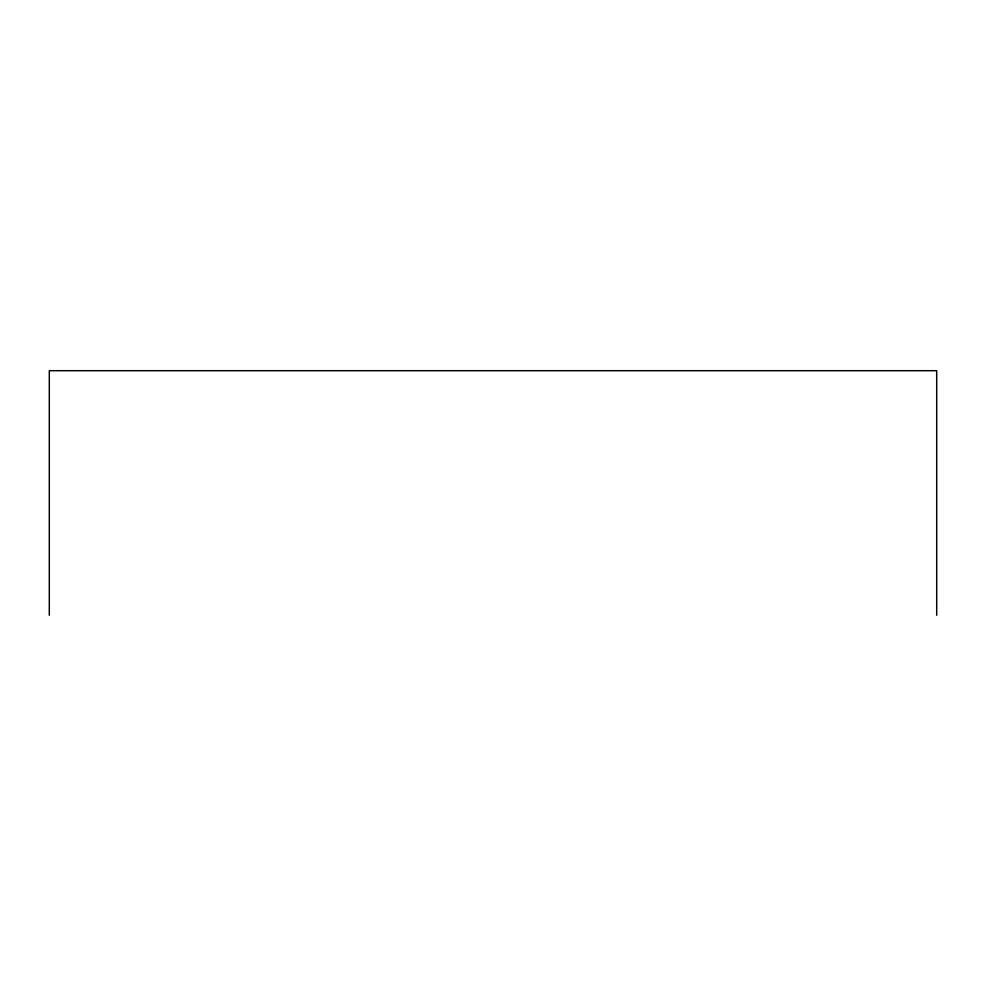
<?xml version="1.0" encoding="UTF-8"?>
<svg xmlns="http://www.w3.org/2000/svg" width="986" height="986" viewBox="0 0 986 986"><rect width="100%" height="100%" fill="white"/><g stroke="black" fill="none" stroke-linecap="round" stroke-linejoin="round"><path stroke-width="1.48" d="M936.7 615.301L936.7 370.699L49.3 370.699L49.3 615.301"/></g></svg>
